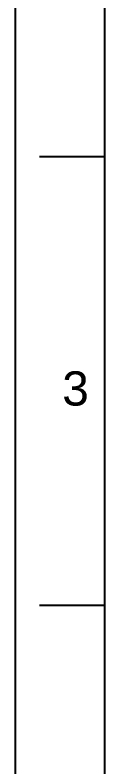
# Model space of a CAD drawing. Header units: millimetres. Extents: x 8883 to 11259, y -10160 to -6800.
# Drawn here: x 8883 to 8963, y -8224 to -7554 of the extents above; entities that cross this region are included whole.
import ezdxf

# ---------------------------------------------------------------- set-up
doc = ezdxf.new("R2010")
doc.units = ezdxf.units.MM
doc.layers.add('FORM', color=7, linetype='Continuous')
doc.styles.get("Standard").update_dxf_attribs({"font": 'arial.ttf'})

msp = doc.modelspace()

# ---------------------------------------------------------------- linework, layer by layer
at = {"layer": 'FORM', "color": 7, "linetype": 'Continuous'}
for p, q in [((8882.73, -6799.88), (8882.73, -10159.88)), ((8962.73, -7679.88), (8904.59, -7679.88)), ((8962.73, -8079.88), (8904.59, -8079.88))]:
    msp.add_line(p, q, dxfattribs=at)
at = {"layer": 'FORM', "linetype": 'Continuous'}
msp.add_line((8962.73, -10079.88), (8962.73, -6879.88), dxfattribs=at)

# ---------------------------------------------------------------- texts
at = {"layer": 'FORM', "insert": (8936.56, -7886.61), "char_height": 30.5, "attachment_point": 5}
msp.add_mtext_dynamic_manual_height_columns('3', width=200, gutter_width=50, heights=[0], dxfattribs=at)

doc.saveas('drawing.dxf')
